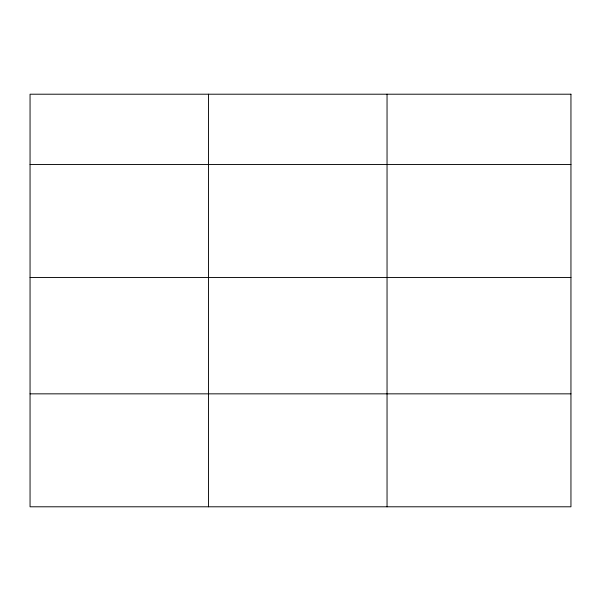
<?xml version="1.0" encoding="UTF-8"?>
<svg xmlns="http://www.w3.org/2000/svg" width="601" height="601" viewBox="0 0 601 601"><rect width="100%" height="100%" fill="white"/><g stroke="black" fill="none" stroke-linecap="round" stroke-linejoin="round"><path stroke-width="0.9" d="M30.05 164.531L570.95 164.531M30.05 277.482L570.95 277.482M30.05 393.843L570.95 393.843M387.044 94.207L387.044 506.793M208.547 94.207L208.547 506.793M570.95 94.207L30.05 94.207L30.05 506.793L570.95 506.793L570.95 94.207"/></g></svg>
